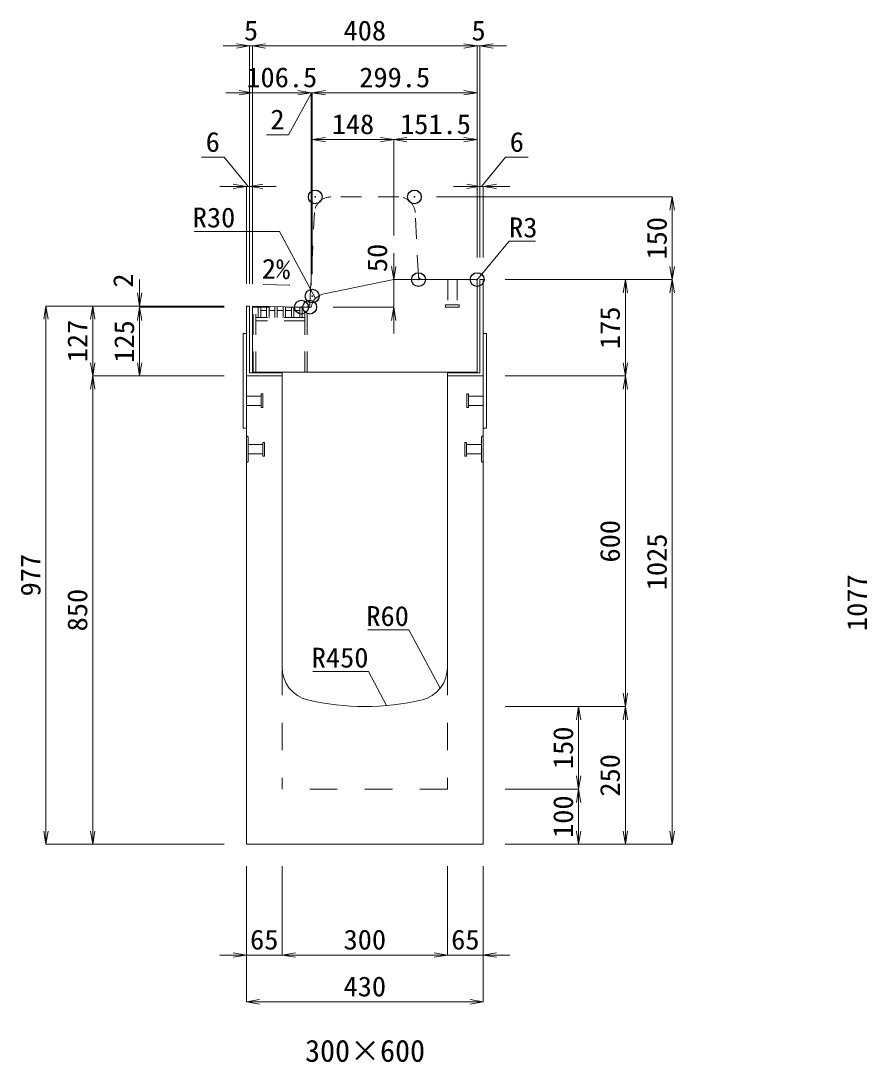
# Model space of a CAD drawing. Units: millimetres at full size. Extents: x -1809 to 57027, y -20349 to 17321.
# Drawn here: x 13776 to 15312, y 7298 to 9188 of the extents above; entities that cross this region are included whole.
import ezdxf
from ezdxf.enums import TextEntityAlignment as Align

# ---------------------------------------------------------------- set-up
doc = ezdxf.new("R2010")
doc.units = ezdxf.units.MM
doc.header["$LTSCALE"] = 50
doc.header["$PDMODE"] = 32
doc.header["$PDSIZE"] = 25
doc.linetypes.add('USER1', pattern=[2, 1, -1])
doc.linetypes.add('USER2', pattern=[1.35, 0.75, -0.6])
for name, color, linetype, lineweight in [('インサート', 3, 'USER2', 9), ('グレーチング', 7, 'USER2', 5), ('受枠', 3, 'Continuous', 5), ('寸法線', 7, 'Continuous', 13), ('引出線', 4, 'Continuous', 13), ('本体', 2, 'Continuous', 13)]:
    doc.layers.add(name, color=color, linetype=linetype, lineweight=lineweight)
doc.layers.add('作業エリア', color=11, linetype='Continuous')
doc.layers.add('文字', color=7, linetype='Continuous')
doc.styles.add('ＭＳ 明朝', font='')
doc.styles.get('ＭＳ 明朝').set_extended_font_data('MS Mincho')

# ---------------------------------------------------------------- blocks, each defined once
blk = doc.blocks.new('open_arrow')
at = {"color": 0, "linetype": 'Continuous', "lineweight": -2}
blk.add_lwpolyline([(7.5, 1.25), (0, 0), (7.5, -1.25)], dxfattribs=at)

msp = doc.modelspace()

# ---------------------------------------------------------------- linework, layer by layer
at = {"layer": 'インサート'}
for p, q in [((14550.5, 8718.69), (14550.5, 8672.69)), ((14550.5, 8718.69), (14567.5, 8718.69)), ((14567.5, 8718.69), (14567.5, 8672.69)), ((14546.5, 8668.69), (14546.5, 8672.69)), ((14546.5, 8672.69), (14571.5, 8672.69)), ((14546.5, 8668.69), (14571.5, 8668.69)), ((14571.5, 8672.69), (14571.5, 8668.69)), ((14185, 8507.19), (14212, 8507.19)), ((14185, 8507.19), (14185, 8490.19)), ((14215, 8511.19), (14212, 8511.19)), ((14212, 8511.19), (14212, 8486.19)), ((14215, 8486.19), (14215, 8511.19)), ((14585, 8511.19), (14588, 8511.19)), ((14585, 8486.19), (14585, 8511.19)), ((14588, 8511.19), (14588, 8486.19)), ((14615, 8507.19), (14588, 8507.19)), ((14615, 8507.19), (14615, 8490.19)), ((14185, 8490.19), (14212, 8490.19)), ((14615, 8490.19), (14588, 8490.19)), ((14212, 8486.19), (14215, 8486.19)), ((14588, 8486.19), (14585, 8486.19)), ((14188.2, 8419.19), (14215.2, 8419.19)), ((14188.2, 8419.19), (14188.2, 8402.19)), ((14218.2, 8423.19), (14215.2, 8423.19)), ((14215.2, 8423.19), (14215.2, 8398.19)), ((14218.2, 8398.19), (14218.2, 8423.19)), ((14581.8, 8423.19), (14584.8, 8423.19)), ((14581.8, 8398.19), (14581.8, 8423.19)), ((14584.8, 8423.19), (14584.8, 8398.19)), ((14611.8, 8419.19), (14584.8, 8419.19)), ((14611.8, 8419.19), (14611.8, 8402.19)), ((14188.2, 8402.19), (14215.2, 8402.19)), ((14215.2, 8398.19), (14218.2, 8398.19)), ((14584.8, 8398.19), (14581.8, 8398.19)), ((14611.8, 8402.19), (14584.8, 8402.19))]:
    msp.add_line(p, q, dxfattribs=at)
at = {"layer": 'グレーチング'}
for p, q in [((14197.5, 8550.69), (14197.5, 8668.69)), ((14295.5, 8668.69), (14197.5, 8668.69)), ((14202, 8550.69), (14202, 8668.69)), ((14206.5, 8649.69), (14206.5, 8668.69)), ((14211, 8649.69), (14211, 8668.69)), ((14221.6, 8662.69), (14211, 8662.69)), ((14221.6, 8649.69), (14221.6, 8668.69)), ((14226.1, 8649.69), (14226.1, 8668.69)), ((14236.7, 8662.69), (14226.1, 8662.69)), ((14236.7, 8649.69), (14236.7, 8668.69)), ((14241.2, 8649.69), (14241.2, 8668.69)), ((14251.8, 8662.69), (14241.2, 8662.69)), ((14251.8, 8649.69), (14251.8, 8668.69)), ((14256.3, 8649.69), (14256.3, 8668.69)), ((14266.9, 8662.69), (14256.3, 8662.69)), ((14266.9, 8649.69), (14266.9, 8668.69)), ((14271.4, 8649.69), (14271.4, 8668.69)), ((14282, 8662.69), (14271.4, 8662.69)), ((14282, 8649.69), (14282, 8668.69)), ((14286.5, 8649.69), (14286.5, 8668.69)), ((14291, 8550.69), (14291, 8668.69)), ((14295.5, 8550.69), (14295.5, 8668.69)), ((14291, 8649.69), (14202, 8649.69)), ((14291, 8643.69), (14202, 8643.69))]:
    msp.add_line(p, q, dxfattribs=at)
at = {"layer": '作業エリア'}
for p in [(14310, 8868.69), (14490, 8868.69), (14497.5, 8718.69), (14604, 8718.69), (14304.5, 8688.69), (14285, 8668.69), (14300, 8668.69)]:
    msp.add_point(p, dxfattribs=at)
at = {"layer": '受枠'}
for p, q in [((14609, 8718.69), (14609, 8549.69)), ((14615, 8718.69), (14609, 8718.69)), ((14615, 8718.69), (14615, 8448.69)), ((14185, 8670.69), (14185, 8448.69)), ((14185, 8670.69), (14191, 8670.69)), ((14191, 8670.69), (14191, 8549.69)), ((14179, 8620.69), (14179, 8448.69)), ((14179, 8620.69), (14185, 8620.69)), ((14621, 8620.69), (14615, 8620.69)), ((14621, 8620.69), (14621, 8448.69)), ((14191, 8549.69), (14250, 8549.69)), ((14250, 8549.69), (14250, 8543.69)), ((14550, 8549.69), (14550, 8543.69)), ((14609, 8549.69), (14550, 8549.69)), ((14185, 8543.69), (14250, 8543.69)), ((14615, 8543.69), (14550, 8543.69)), ((14179, 8448.69), (14185, 8448.69)), ((14621, 8448.69), (14615, 8448.69))]:
    msp.add_line(p, q, dxfattribs=at)
at = {"layer": '寸法線'}
for p, q in [((14244, 9142.81), (14143, 9142.81)), ((14191, 8710.69), (14191, 9142.81)), ((14604, 9142.81), (14196, 9142.81)), ((14196, 8710.47), (14196, 9142.81)), ((14196, 8710.47), (14196, 9142.81)), ((14556, 9142.81), (14657, 9142.81)), ((14604, 8758.69), (14604, 9142.81)), ((14604, 8758.69), (14604, 9142.81)), ((14609, 8758.69), (14609, 9142.81)), ((14302.57, 9057.81), (14148, 9057.81)), ((14196, 8710.47), (14196, 9057.81)), ((14352.5, 9057.81), (14254.57, 9057.81)), ((14303.53, 9057.81), (14261.67, 8981.44)), ((14302.57, 8708.69), (14302.57, 9057.81)), ((14302.57, 8708.69), (14302.57, 9057.81)), ((14604, 9057.81), (14304.5, 9057.81)), ((14304.5, 8728.69), (14304.5, 9057.81)), ((14304.5, 8728.69), (14304.5, 9057.81)), ((14604, 8758.69), (14604, 9057.81)), ((14261.67, 8981.44), (14221.3, 8981.44)), ((14304.5, 8972.81), (14452.5, 8972.81)), ((14304.5, 8768.69), (14304.5, 8972.81)), ((14452.5, 8798.69), (14452.5, 8972.81)), ((14452.5, 8972.81), (14604, 8972.81)), ((14452.5, 8798.69), (14452.5, 8972.81)), ((14604, 8798.69), (14604, 8972.81)), ((14144.65, 8940.61), (14103.46, 8940.61)), ((14188, 8887.81), (14144.65, 8940.61)), ((14612, 8887.81), (14655.35, 8940.61)), ((14655.35, 8940.61), (14696.54, 8940.61)), ((14239, 8887.81), (14137, 8887.81)), ((14185, 8710.69), (14185, 8887.81)), ((14191, 8710.69), (14191, 8887.81)), ((14561, 8887.81), (14663, 8887.81)), ((14609, 8758.69), (14609, 8887.81)), ((14615, 8758.69), (14615, 8887.81)), ((14530, 8868.69), (14957.94, 8868.69)), ((14957.94, 8868.69), (14957.94, 8718.69)), ((14452.5, 8766.69), (14452.5, 8620.69)), ((13991.22, 8718.69), (13991.22, 8620.69)), ((14655, 8718.69), (14872.94, 8718.69)), ((14655, 8718.69), (14957.94, 8718.69)), ((14655, 8718.69), (14957.94, 8718.69)), ((14872.94, 8718.69), (14872.94, 8543.69)), ((14957.94, 7693.69), (14957.94, 8718.69)), ((13821.22, 8670.69), (13821.22, 7693.69)), ((14145, 8670.69), (13821.22, 8670.69)), ((13906.22, 8670.69), (13906.22, 8543.69)), ((14145, 8670.69), (13906.22, 8670.69)), ((14145, 8670.69), (13991.22, 8670.69)), ((14145, 8668.69), (13991.22, 8668.69)), ((13991.22, 8668.69), (13991.22, 8543.69)), ((14145, 8668.69), (13991.22, 8668.69)), ((14342.57, 8668.69), (14452.5, 8668.69)), ((14145, 8543.69), (13906.22, 8543.69)), ((13906.22, 8543.69), (13906.22, 7693.69)), ((14145, 8543.69), (13906.22, 8543.69)), ((14145, 8543.69), (13991.22, 8543.69)), ((14655, 8543.69), (14872.94, 8543.69)), ((14655, 8543.69), (14872.94, 8543.69)), ((14872.94, 8543.69), (14872.94, 7943.69)), ((14655, 7943.69), (14872.94, 7943.69)), ((14655, 7943.69), (14787.94, 7943.69)), ((14655, 7943.69), (14872.94, 7943.69)), ((14787.94, 7943.69), (14787.94, 7793.69)), ((14872.94, 7693.69), (14872.94, 7943.69)), ((14655, 7793.69), (14787.94, 7793.69)), ((14655, 7793.69), (14787.94, 7793.69)), ((14787.94, 7793.69), (14787.94, 7693.69)), ((14145, 7693.69), (13821.22, 7693.69)), ((14145, 7693.69), (13906.22, 7693.69)), ((14655, 7693.69), (14787.94, 7693.69)), ((14655, 7693.69), (14872.94, 7693.69)), ((14655, 7693.69), (14957.94, 7693.69)), ((14185, 7653.69), (14185, 7492.54)), ((14185, 7653.69), (14185, 7407.54)), ((14250, 7653.69), (14250, 7492.54)), ((14250, 7653.69), (14250, 7492.54)), ((14550, 7653.69), (14550, 7492.54)), ((14550, 7653.69), (14550, 7492.54)), ((14615, 7653.69), (14615, 7492.54)), ((14615, 7653.69), (14615, 7407.54)), ((14298, 7492.54), (14137, 7492.54)), ((14550, 7492.54), (14250, 7492.54)), ((14663, 7492.54), (14502, 7492.54)), ((14615, 7407.54), (14185, 7407.54))]:
    msp.add_line(p, q, dxfattribs=at)
at = {"layer": '引出線'}
for points in [[(14310.6, 8684.55), (14244.87, 8806.23), (14164.87, 8806.23), (14090.2, 8806.23)], [(14603.12, 8717.81), (14661.85, 8788.18), (14709.57, 8788.18)], [(14264, 8708.71), (14215.26, 8709.68), (14264, 8708.71)], [(14537.07, 7977.01), (14480.04, 8082.73), (14405.37, 8082.73)], [(14439.55, 7945.43), (14406.65, 8007.24), (14305.65, 8007.24)]]:
    msp.add_lwpolyline(points, dxfattribs=at)
at = {"layer": '本体', "linetype": 'USER2', "lineweight": 9}
for p, q in [((14461.46, 8868.69), (14338.54, 8868.69)), ((14300.33, 8675.34), (14308.57, 8840.19)), ((14497.17, 8725.34), (14491.43, 8840.19))]:
    msp.add_line(p, q, dxfattribs=at)
at = {"layer": '本体'}
for p, q in [((14452.5, 8718.69), (14326.19, 8693.09)), ((14601, 8718.69), (14452.5, 8718.69)), ((14604, 8715.69), (14604, 8550.69)), ((14196, 8550.69), (14196, 8670.47)), ((14196, 8670.47), (14285, 8668.69)), ((14285, 8668.69), (14302.57, 8668.69)), ((14604, 8550.69), (14196, 8550.69)), ((14185, 8543.69), (14185, 7693.69)), ((14250, 8543.69), (14185, 8543.69)), ((14250, 8543.69), (14250, 8014.22)), ((14615, 8543.69), (14550, 8543.69)), ((14550, 8543.69), (14550, 8014.22)), ((14615, 8543.69), (14615, 7693.69)), ((14615, 7693.69), (14185, 7693.69))]:
    msp.add_line(p, q, dxfattribs=at)
at = {"layer": '本体', "lineweight": 9}
for p, q in [((14185, 8435.19), (14188.2, 8433.19)), ((14188.2, 8433.19), (14188.2, 8388.19)), ((14615, 8435.19), (14611.8, 8433.19)), ((14611.8, 8433.19), (14611.8, 8388.19)), ((14188.2, 8388.19), (14185, 8386.19)), ((14611.8, 8388.19), (14615, 8386.19))]:
    msp.add_line(p, q, dxfattribs=at)
at = {"layer": '本体', "linetype": 'USER1', "lineweight": 15}
for p, q in [((14250, 8014.22), (14250, 7793.69)), ((14550, 8014.22), (14550, 7793.69)), ((14550, 7793.69), (14250, 7793.69))]:
    msp.add_line(p, q, dxfattribs=at)
at = {"layer": '本体', "linetype": 'USER2', "lineweight": 9}
for centre, radius, start, end in [((14338.54, 8838.69), 30, 90, 177.13759), ((14461.46, 8838.69), 30, 2.86241, 90), ((14504.16, 8725.69), 7, 182.86241, 270), ((14293.34, 8675.69), 7, 270, 357.13759)]:
    msp.add_arc(centre, radius, start, end, dxfattribs=at)
at = {"layer": '本体'}
for centre, radius, start, end in [((14601, 8715.69), 3, 0, 90), ((14332.15, 8663.69), 30, 101.45875, 170.39512), ((14310, 8014.22), 60, 180, 256.65764), ((14490, 8014.22), 60, 283.34236, 0), ((14400, 8393.69), 450, 256.65764, 283.34236)]:
    msp.add_arc(centre, radius, start, end, dxfattribs=at)

# ---------------------------------------------------------------- block references
at = {"layer": '寸法線', "xscale": 3.2, "yscale": 3.2}
for p, rotation in [((14191, 9142.81), 180), ((14604, 9142.81), 180), ((14604, 9142.81), 180), ((14196, 9057.81), 180), ((14302.57, 9057.81), 180), ((14302.57, 9057.81), 180), ((14604, 9057.81), 180), ((14452.5, 8972.81), 180), ((14604, 8972.81), 180), ((14185, 8887.81), 180), ((14609, 8887.81), 180), ((14957.94, 8868.69), 270), ((14452.5, 8718.69), 90), ((14957.94, 8718.69), 90), ((14872.94, 8718.69), 270), ((14957.94, 8718.69), 270), ((13991.22, 8670.69), 90), ((13821.22, 8670.69), 270), ((13906.22, 8670.69), 270), ((13991.22, 8668.69), 270), ((13991.22, 8668.69), 270), ((14452.5, 8668.69), 270), ((13906.22, 8543.69), 90), ((13991.22, 8543.69), 90), ((14872.94, 8543.69), 90), ((13906.22, 8543.69), 270), ((14872.94, 8543.69), 270), ((14872.94, 7943.69), 90), ((14787.94, 7943.69), 270), ((14872.94, 7943.69), 270), ((14787.94, 7793.69), 90), ((14787.94, 7793.69), 270), ((13821.22, 7693.69), 90), ((13906.22, 7693.69), 90), ((14787.94, 7693.69), 90), ((14872.94, 7693.69), 90), ((14957.94, 7693.69), 90), ((14185, 7492.54), 180), ((14550, 7492.54), 180), ((14550, 7492.54), 180), ((14615, 7407.54), 180)]:
    msp.add_blockref('open_arrow', p, dxfattribs=dict(at, rotation=rotation))
for p in [(14196, 9142.81), (14196, 9142.81), (14609, 9142.81), (14304.5, 9057.81), (14304.5, 9057.81), (14304.5, 8972.81), (14452.5, 8972.81), (14191, 8887.81), (14615, 8887.81), (14250, 7492.54), (14250, 7492.54), (14615, 7492.54), (14185, 7407.54)]:
    msp.add_blockref('open_arrow', p, dxfattribs=at)
at = {"layer": '引出線'}
for p, xscale, yscale, rotation in [((14603.12, 8717.81), 0.16, 0.16, 50.2), ((14264, 8708.71), 0.16, 0.16, 178.9), ((14310.6, 8684.55), 0.16, 0.16, 118.4), ((14537.07, 7977.01), 0.133, 0.133, 118.3), ((14439.55, 7945.43), 0.133, 0.133, 118)]:
    msp.add_blockref('open_arrow', p, dxfattribs=dict(at, xscale=xscale, yscale=yscale, rotation=rotation))

# ---------------------------------------------------------------- texts
at = {"layer": '寸法線', "style": 'ＭＳ 明朝', "width": 1.05}
for s, p in [('5', (14193.5, 9170.81)), ('408', (14400, 9170.81)), ('5', (14606.5, 9170.81)), ('106.5', (14249.28, 9085.81)), ('299.5', (14454.25, 9085.81)), ('2', (14241.48, 9009.44)), ('148', (14378.5, 9000.81)), ('151.5', (14528.25, 9000.81)), ('6', (14124.05, 8968.61)), ('6', (14675.95, 8968.61)), ('65', (14217.5, 7520.54)), ('300', (14400, 7520.54)), ('65', (14582.5, 7520.54)), ('430', (14400, 7435.54))]:
    msp.add_text(s, height=36.03, dxfattribs=at).set_placement(p, align=Align.MIDDLE_CENTER)
for s, p in [('150', (14929.94, 8793.69)), ('50', (14422.5, 8757.96)), ('2', (13961.22, 8716.89)), ('175', (14844.94, 8631.19)), ('127', (13878.22, 8607.19)), ('125', (13963.22, 8606.19)), ('600', (14844.94, 8243.69)), ('1025', (14929.94, 8206.19)), ('977', (13793.22, 8182.19)), ('1077', (15293.22, 8132.19)), ('850', (13878.22, 8118.69)), ('150', (14759.94, 7868.69)), ('250', (14844.94, 7818.69)), ('100', (14759.94, 7743.69))]:
    msp.add_text(s, height=36.03, rotation=90, dxfattribs=at).set_placement(p, align=Align.MIDDLE_CENTER)
at = {"layer": '引出線', "style": 'ＭＳ 明朝', "width": 1.05}
for s, p in [('R30', (14164.87, 8849.43)), ('R60', (14480.04, 8125.93)), ('R450', (14406.65, 8050.44))]:
    msp.add_text(s, height=36.03, dxfattribs=at).set_placement(p, align=Align.TOP_RIGHT)
msp.add_text('R3', height=36.03, dxfattribs=at).set_placement((14661.85, 8831.38), align=Align.TOP_LEFT)
msp.add_text('2%', height=36.03, rotation=358.854, dxfattribs=at).set_placement((14264.94, 8755.6), align=Align.TOP_RIGHT)
at = {"layer": '文字', "style": 'ＭＳ 明朝'}
msp.add_text('300×600', height=40.03, dxfattribs=at).set_placement((14400.48, 7318.72), align=Align.MIDDLE_CENTER)

doc.saveas('drawing.dxf')
